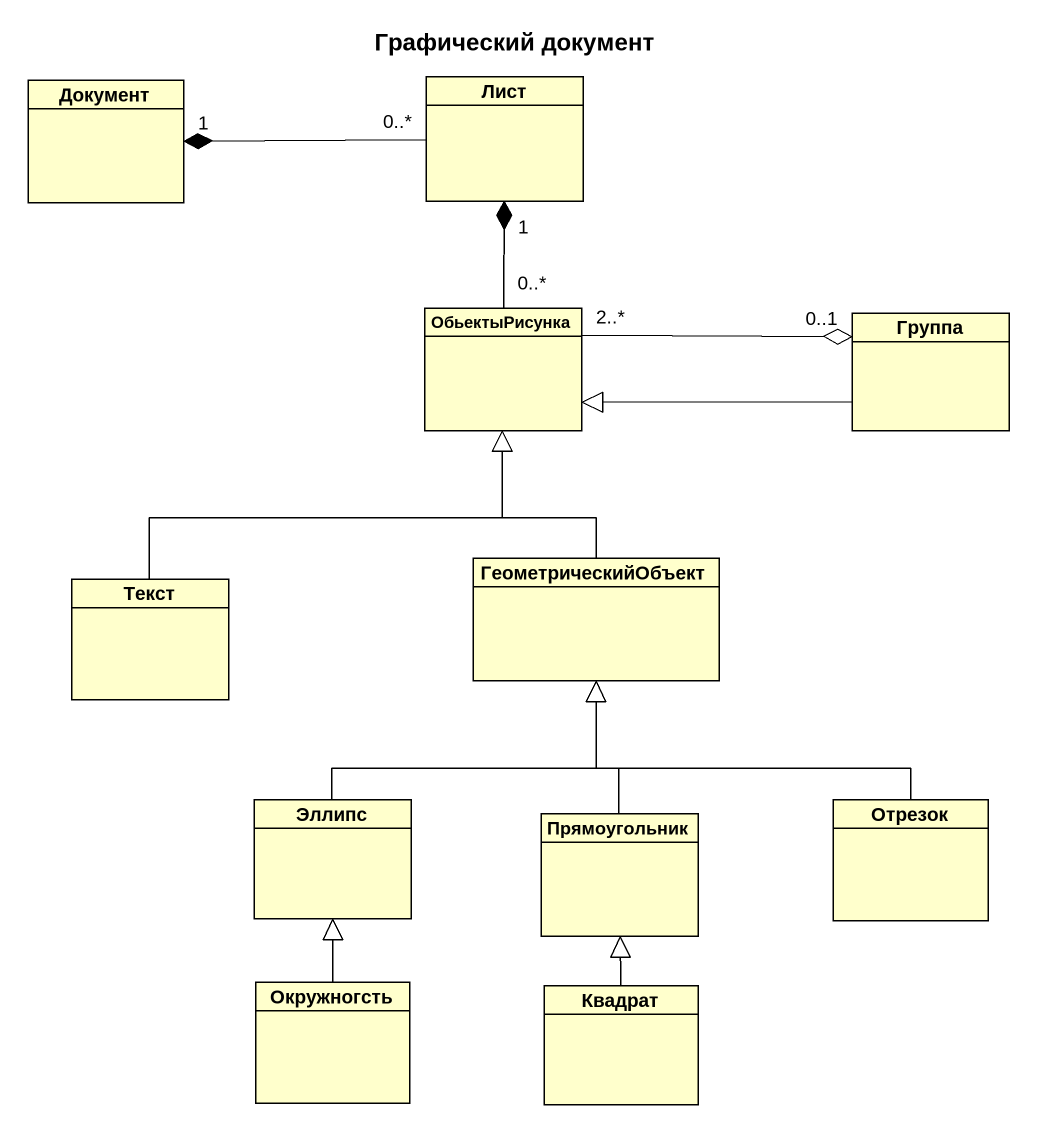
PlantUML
@startuml
title Графический документ
hide circle
hide empty members
class Документ
class Лист
class ОбьектыРисунка
class Группа
class ГеометрическийОбъект
class Текст
class Эллипс
class Отрезок
class Прямоугольник
class Окружногсть
class Квадрат
Лист "0..*" -left-* "1" Документ
ОбьектыРисунка "0..*" -up-* "1" Лист
ОбьектыРисунка "2..*" -right-o "0..1" Группа
Группа -left-|> ОбьектыРисунка
ГеометрическийОбъект -up-|> ОбьектыРисунка
Текст -up-|> ОбьектыРисунка
Эллипс -up-|> ГеометрическийОбъект
Отрезок -up-|> ГеометрическийОбъект
Прямоугольник -up-|> ГеометрическийОбъект
Окружногсть -up-|> Эллипс
Квадрат -up-|> Прямоугольник
@enduml
